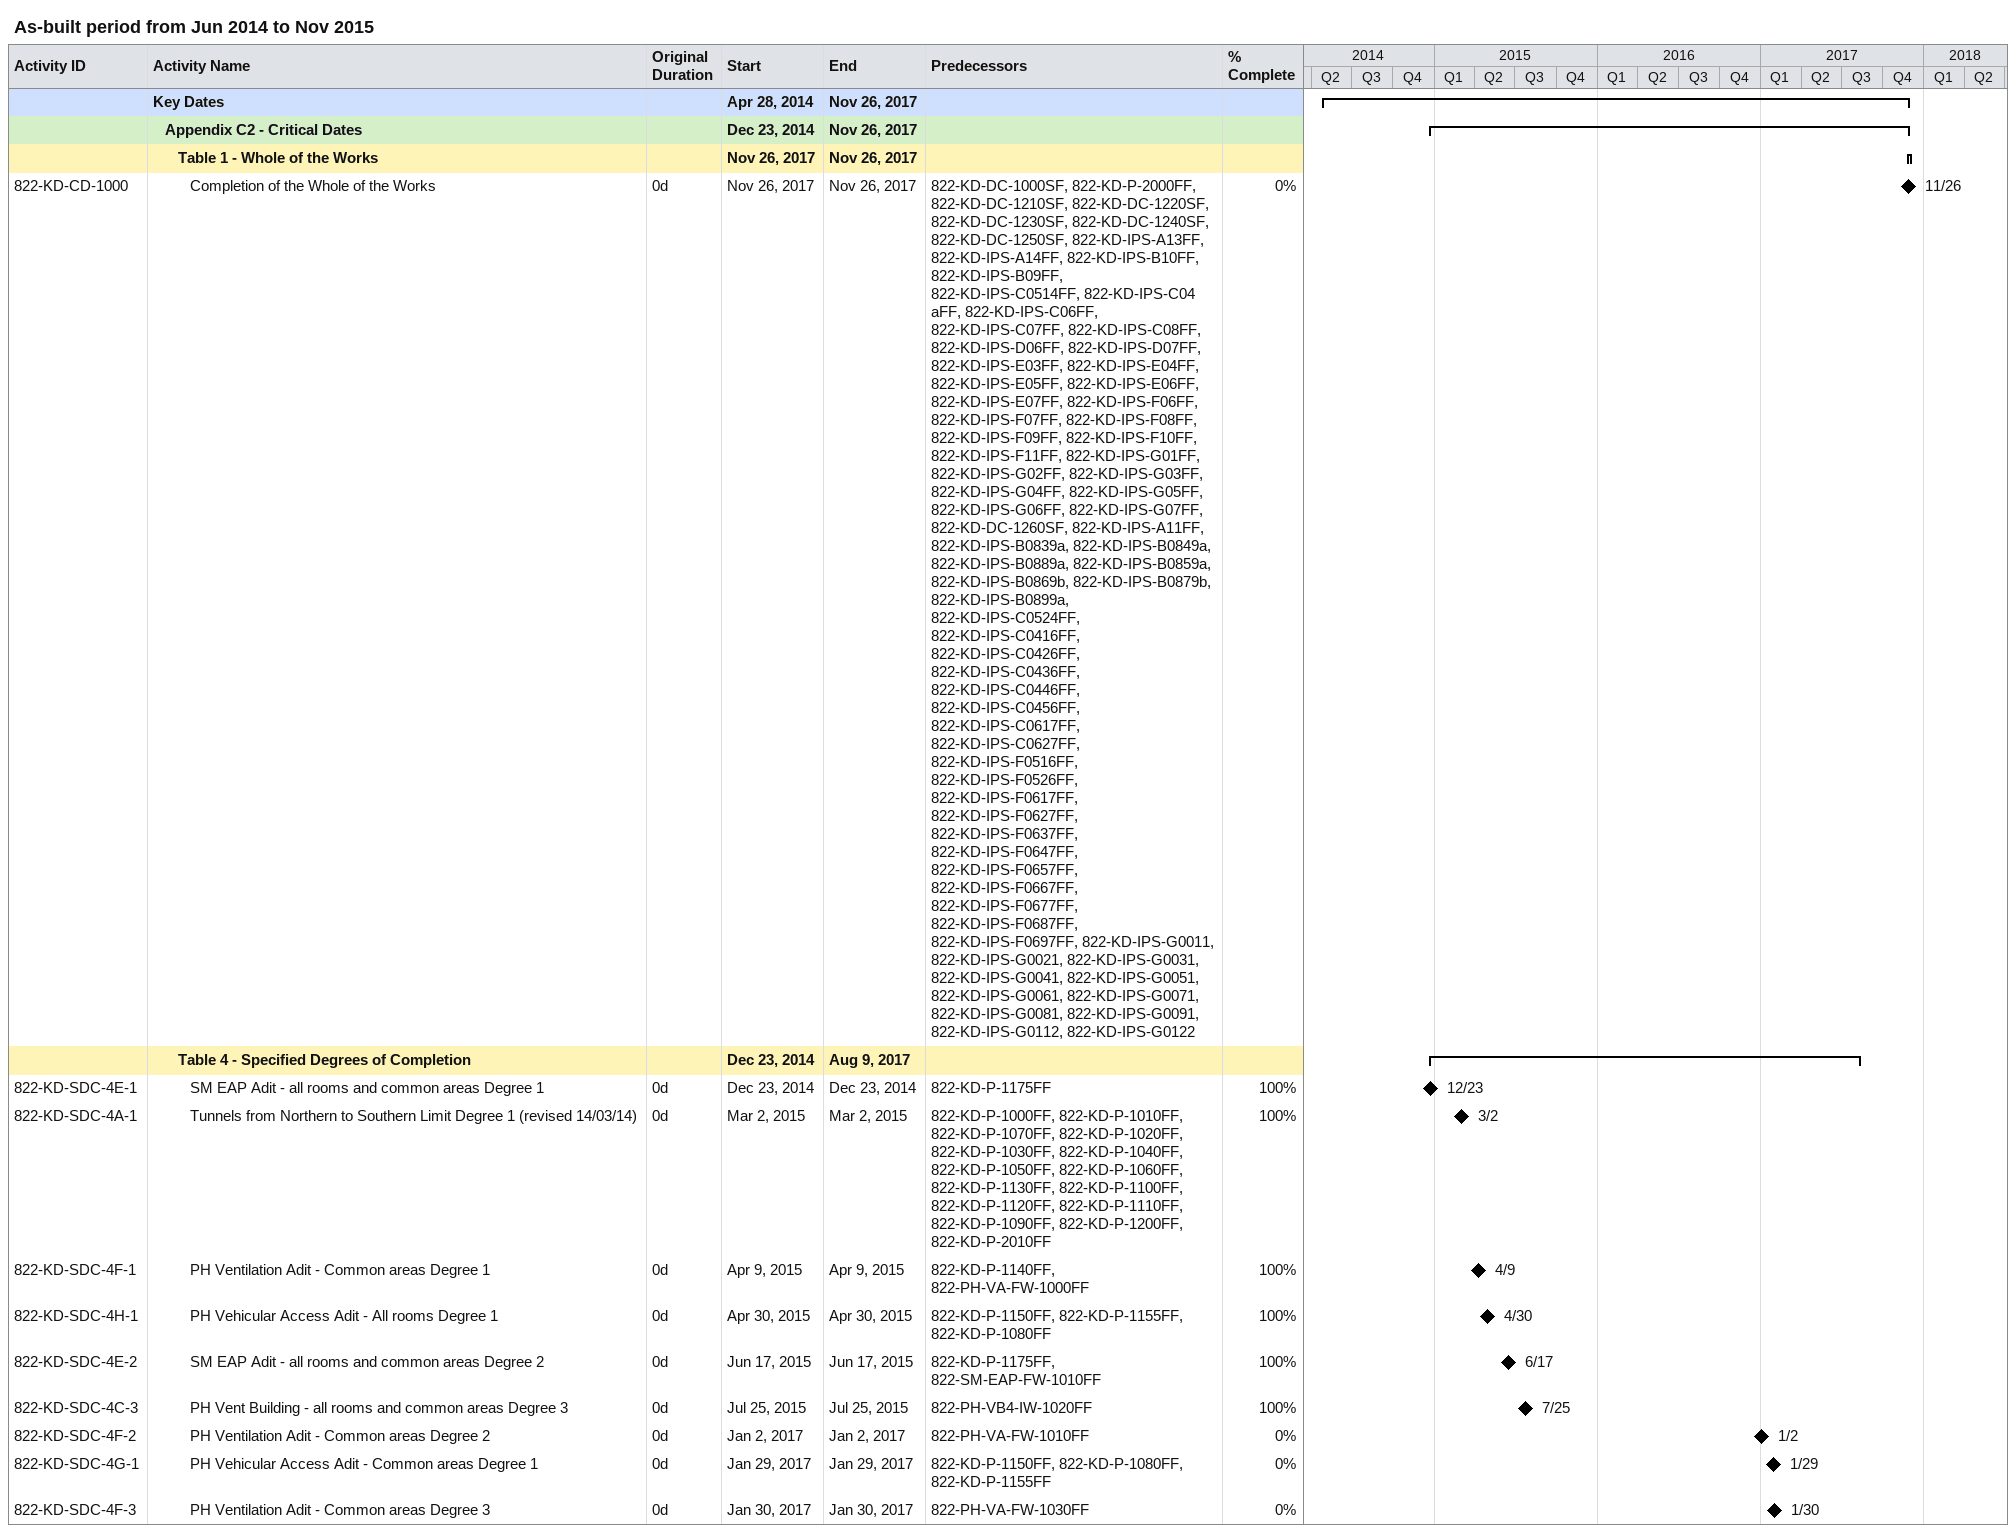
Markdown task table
As-built period from Jun 2014 to Nov 2015

| ID | Level | Task | Original duration | Start | Finish | Predecessors | % complete |
|---|---|---|---|---|---|---|---|
|  | 1 | **Key Dates** |  | 2014-04-28 | 2017-11-26 |  |  |
|  | 2 | **Appendix C2 - Critical Dates** |  | 2014-12-23 | 2017-11-26 |  |  |
|  | 3 | **Table 1 - Whole of the Works** |  | 2017-11-26 | 2017-11-26 |  |  |
| 822-KD-CD-1000 | 4 | Completion of the Whole of the Works | 0d | 2017-11-26 | 2017-11-26 | 822-KD-DC-1000SF, 822-KD-P-2000FF, 822-KD-DC-1210SF, 822-KD-DC-1220SF, 822-KD-DC-1230SF, 822-KD-DC-1240SF, 822-KD-DC-1250SF, 822-KD-IPS-A13FF, 822-KD-IPS-A14FF, 822-KD-IPS-B10FF, 822-KD-IPS-B09FF, 822-KD-IPS-C0514FF, 822-KD-IPS-C04 aFF, 822-KD-IPS-C06FF, 822-KD-IPS-C07FF, 822-KD-IPS-C08FF, 822-KD-IPS-D06FF, 822-KD-IPS-D07FF, 822-KD-IPS-E03FF, 822-KD-IPS-E04FF, 822-KD-IPS-E05FF, 822-KD-IPS-E06FF, 822-KD-IPS-E07FF, 822-KD-IPS-F06FF, 822-KD-IPS-F07FF, 822-KD-IPS-F08FF, 822-KD-IPS-F09FF, 822-KD-IPS-F10FF, 822-KD-IPS-F11FF, 822-KD-IPS-G01FF, 822-KD-IPS-G02FF, 822-KD-IPS-G03FF, 822-KD-IPS-G04FF, 822-KD-IPS-G05FF, 822-KD-IPS-G06FF, 822-KD-IPS-G07FF, 822-KD-DC-1260SF, 822-KD-IPS-A11FF, 822-KD-IPS-B0839a, 822-KD-IPS-B0849a, 822-KD-IPS-B0889a, 822-KD-IPS-B0859a, 822-KD-IPS-B0869b, 822-KD-IPS-B0879b, 822-KD-IPS-B0899a, 822-KD-IPS-C0524FF, 822-KD-IPS-C0416FF, 822-KD-IPS-C0426FF, 822-KD-IPS-C0436FF, 822-KD-IPS-C0446FF, 822-KD-IPS-C0456FF, 822-KD-IPS-C0617FF, 822-KD-IPS-C0627FF, 822-KD-IPS-F0516FF, 822-KD-IPS-F0526FF, 822-KD-IPS-F0617FF, 822-KD-IPS-F0627FF, 822-KD-IPS-F0637FF, 822-KD-IPS-F0647FF, 822-KD-IPS-F0657FF, 822-KD-IPS-F0667FF, 822-KD-IPS-F0677FF, 822-KD-IPS-F0687FF, 822-KD-IPS-F0697FF, 822-KD-IPS-G0011, 822-KD-IPS-G0021, 822-KD-IPS-G0031, 822-KD-IPS-G0041, 822-KD-IPS-G0051, 822-KD-IPS-G0061, 822-KD-IPS-G0071, 822-KD-IPS-G0081, 822-KD-IPS-G0091, 822-KD-IPS-G0112, 822-KD-IPS-G0122 | 0 |
|  | 3 | **Table 4 - Specified Degrees of Completion** |  | 2014-12-23 | 2017-08-09 |  |  |
| 822-KD-SDC-4E-1 | 4 | SM EAP Adit - all rooms and common areas Degree 1 | 0d | 2014-12-23 | 2014-12-23 | 822-KD-P-1175FF | 100 |
| 822-KD-SDC-4A-1 | 4 | Tunnels from Northern to Southern Limit Degree 1 (revised 14/03/14) | 0d | 2015-03-02 | 2015-03-02 | 822-KD-P-1000FF, 822-KD-P-1010FF, 822-KD-P-1070FF, 822-KD-P-1020FF, 822-KD-P-1030FF, 822-KD-P-1040FF, 822-KD-P-1050FF, 822-KD-P-1060FF, 822-KD-P-1130FF, 822-KD-P-1100FF, 822-KD-P-1120FF, 822-KD-P-1110FF, 822-KD-P-1090FF, 822-KD-P-1200FF, 822-KD-P-2010FF | 100 |
| 822-KD-SDC-4F-1 | 4 | PH Ventilation Adit - Common areas Degree 1 | 0d | 2015-04-09 | 2015-04-09 | 822-KD-P-1140FF, 822-PH-VA-FW-1000FF | 100 |
| 822-KD-SDC-4H-1 | 4 | PH Vehicular Access Adit - All rooms Degree 1 | 0d | 2015-04-30 | 2015-04-30 | 822-KD-P-1150FF, 822-KD-P-1155FF, 822-KD-P-1080FF | 100 |
| 822-KD-SDC-4E-2 | 4 | SM EAP Adit - all rooms and common areas Degree 2 | 0d | 2015-06-17 | 2015-06-17 | 822-KD-P-1175FF, 822-SM-EAP-FW-1010FF | 100 |
| 822-KD-SDC-4C-3 | 4 | PH Vent Building - all rooms and common areas Degree 3 | 0d | 2015-07-25 | 2015-07-25 | 822-PH-VB4-IW-1020FF | 100 |
| 822-KD-SDC-4F-2 | 4 | PH Ventilation Adit - Common areas Degree 2 | 0d | 2017-01-02 | 2017-01-02 | 822-PH-VA-FW-1010FF | 0 |
| 822-KD-SDC-4G-1 | 4 | PH Vehicular Access Adit - Common areas Degree 1 | 0d | 2017-01-29 | 2017-01-29 | 822-KD-P-1150FF, 822-KD-P-1080FF, 822-KD-P-1155FF | 0 |
| 822-KD-SDC-4F-3 | 4 | PH Ventilation Adit - Common areas Degree 3 | 0d | 2017-01-30 | 2017-01-30 | 822-PH-VA-FW-1030FF | 0 |
